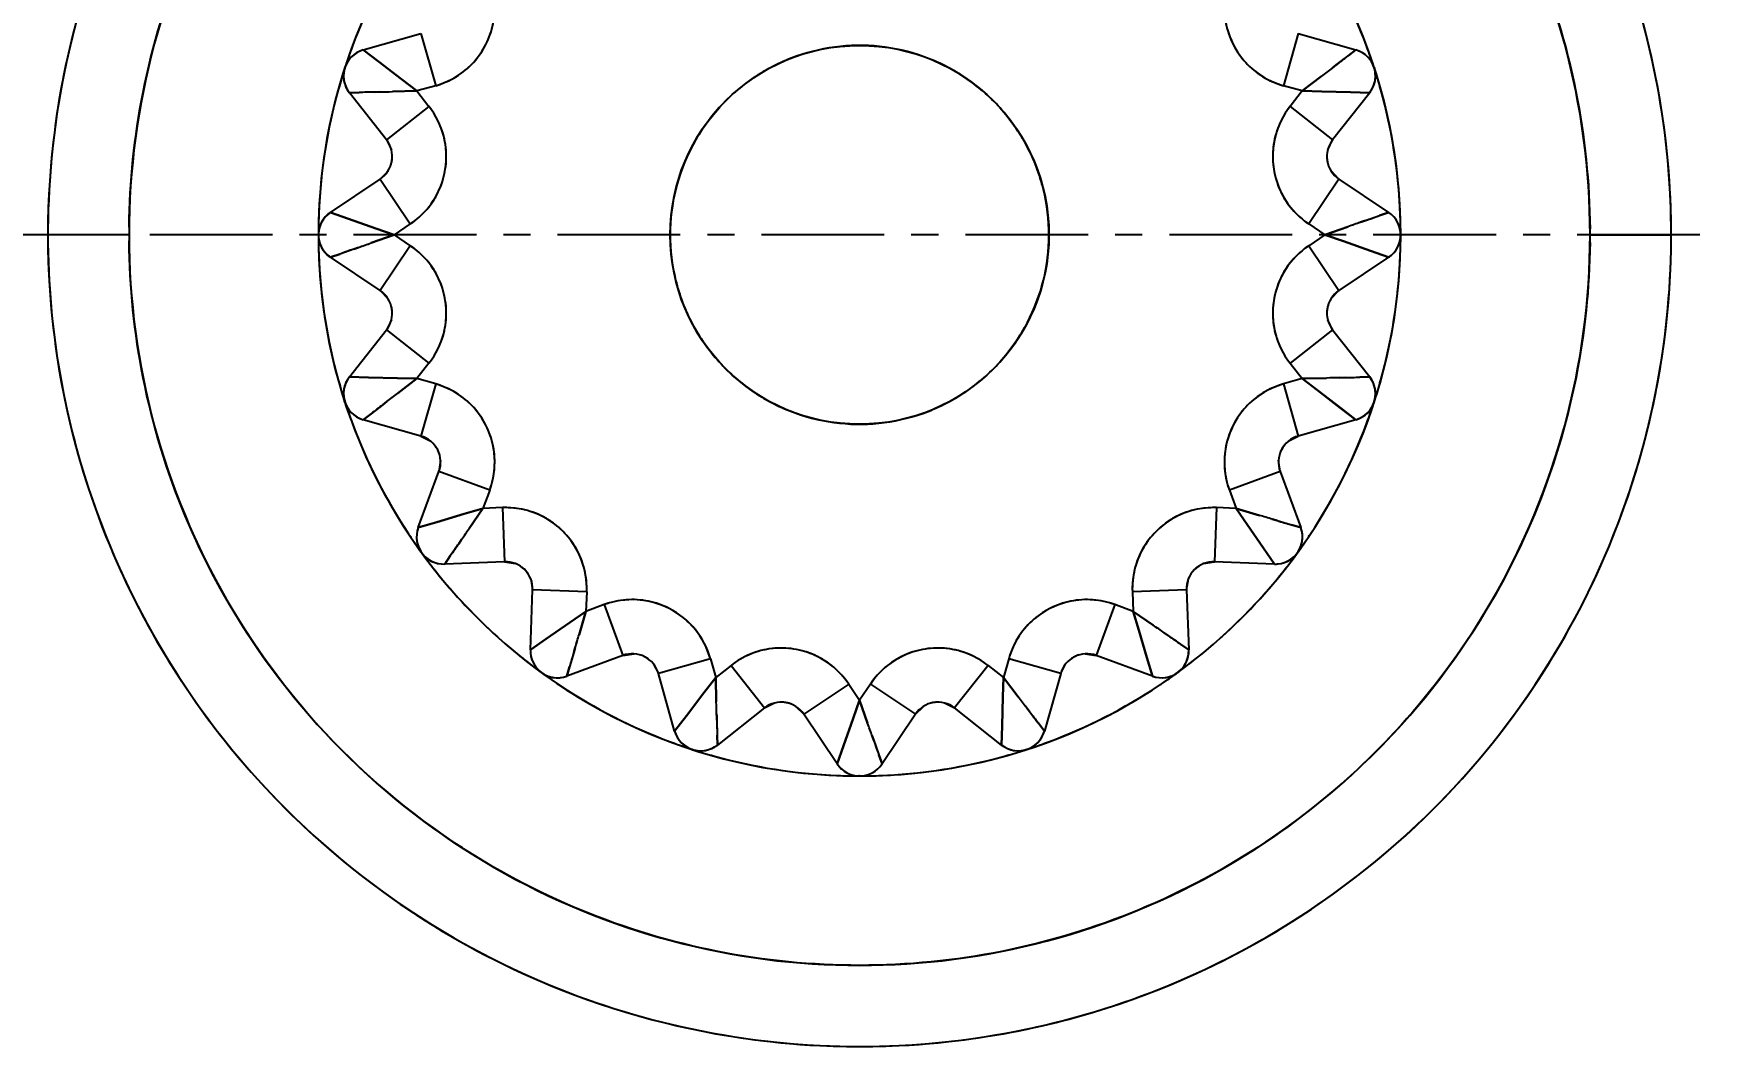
# Model space of a CAD drawing. Header units: inches. Extents: x 759 to 899, y 139 to 233.
# Drawn here: x 807.17 to 813.38, y 204.47 to 208.25 of the extents above; entities that cross this region are included whole.
import ezdxf

# ---------------------------------------------------------------- set-up
doc = ezdxf.new("R2010")
doc.units = ezdxf.units.IN
doc.header["$LTSCALE"] = 1.21
doc.header["$MEASUREMENT"] = 0
doc.header["$PDMODE"] = 3
doc.header["$PDSIZE"] = 0.3125
doc.linetypes.add('CENTER', pattern=[0.6, 0.375, -0.075, 0.075, -0.075])
doc.layers.get('0').update_dxf_attribs({"linetype": 'CONTINUOUS'})
doc.layers.get('Defpoints').update_dxf_attribs({"linetype": 'CONTINUOUS'})
doc.styles.get("Standard").update_dxf_attribs({"font": 'txt', "width": 0.8})
doc.dimstyles.new('lqq', dxfattribs={"dimscale": 0.8, "dimtxt": 3.5, "dimasz": 1.5, "dimexe": 1, "dimexo": 0.3, "dimgap": 1.5, "dimtad": 1, "dimtoh": 1, "dimdsep": 46, "dimtxsty": 'Standard', "dimcen": 2.5, "dimclrd": 4, "dimclre": 4, "dimclrt": 3, "dimazin": 2, "dimtfac": 0.714286, "dimtmove": 0, "dimatfit": 3, "dimfxl": 1, "dimtolj": 1, "dimtzin": 0, "dimlwd": -1, "dimlwe": -1, "dimarcsym": 0})

# ---------------------------------------------------------------- blocks, each defined once
blk = doc.blocks.new('*D0')
at = {"color": 4}
for p, q in [((799.6678, 207.7433), (799.6678, 220.9179)), ((832.1678, 207.7433), (832.1678, 220.9179)), ((800.8678, 220.1179), (830.9678, 220.1179))]:
    blk.add_line(p, q, dxfattribs=at)
for points in [[(800.8678, 220.3179), (800.8678, 219.9179), (799.6678, 220.1179)], [(830.9678, 219.9179), (830.9678, 220.3179), (832.1678, 220.1179)]]:
    blk.add_solid(points, dxfattribs=at)
at = {"layer": 'Defpoints', "color": 0}
for p in [(832.1678, 220.1179), (799.6678, 207.5033), (832.1678, 207.5033)]:
    blk.add_point(p, dxfattribs=at)
at = {"color": 3, "insert": (816.2626, 222.7179), "char_height": 2.8, "attachment_point": 5}
blk.add_mtext('\\A1;32.5', dxfattribs=at)
blk = doc.blocks.new('*D4')
at = {"color": 4}
for p, q in [((801.6678, 207.2633), (801.6678, 194.8951)), ((830.1678, 207.2633), (830.1678, 194.8951)), ((802.8678, 195.6951), (828.9678, 195.6951))]:
    blk.add_line(p, q, dxfattribs=at)
for points in [[(802.8678, 195.8951), (802.8678, 195.4951), (801.6678, 195.6951)], [(828.9678, 195.4951), (828.9678, 195.8951), (830.1678, 195.6951)]]:
    blk.add_solid(points, dxfattribs=at)
at = {"layer": 'Defpoints', "color": 0}
for p in [(801.6678, 207.5033), (830.1678, 207.5033), (830.1678, 195.6951)]:
    blk.add_point(p, dxfattribs=at)
at = {"color": 3, "insert": (815.9178, 198.2951), "char_height": 2.8, "attachment_point": 5}
blk.add_mtext('\\A1;28.5', dxfattribs=at)

msp = doc.modelspace()

# ---------------------------------------------------------------- linework, layer by layer
at = {"color": 0, "linetype": 'Continuous'}
for p, q in [((808.3835, 208.1867), (808.5966, 208.247)), ((808.5966, 208.247), (808.6511, 208.0545)), ((811.8389, 208.247), (811.7844, 208.0545)), ((811.8389, 208.247), (812.052, 208.1867)), ((808.3835, 208.1867), (808.4401, 208.1435)), ((808.4401, 208.1434), (808.3835, 208.1867)), ((812.052, 208.1867), (812.0232, 208.1646)), ((812.0232, 208.1646), (812.052, 208.1867)), ((812.0646, 208.1822), (812.052, 208.1867)), ((808.3156, 208.1213), (808.3166, 208.1243)), ((808.4401, 208.1435), (808.5245, 208.0786)), ((808.5245, 208.0786), (808.4401, 208.1434)), ((811.9795, 208.1312), (811.9646, 208.1198)), ((811.9646, 208.1198), (811.9795, 208.1312)), ((811.9795, 208.1312), (812.0232, 208.1646)), ((812.1199, 208.1213), (812.1208, 208.1184)), ((808.5245, 208.0786), (808.5817, 208.0349)), ((808.5817, 208.0349), (808.5245, 208.0786)), ((808.6511, 208.0545), (808.5817, 208.0349)), ((811.8538, 208.0349), (811.7844, 208.0545)), ((811.9252, 208.0896), (811.8538, 208.0349)), ((811.8538, 208.0349), (811.9253, 208.0895)), ((808.3246, 208.0396), (808.3322, 208.0286)), ((808.3322, 208.0286), (808.3684, 208.0295)), ((808.3684, 208.0295), (808.3322, 208.0286)), ((808.4691, 207.8546), (808.3322, 208.0286)), ((808.4234, 208.0309), (808.3684, 208.0295)), ((808.4234, 208.0309), (808.4421, 208.0313)), ((808.4421, 208.0313), (808.4234, 208.0309)), ((808.4918, 208.0326), (808.5817, 208.0349)), ((808.5817, 208.0349), (808.4918, 208.0327)), ((808.5817, 208.0349), (808.6263, 207.9782)), ((811.8538, 208.0349), (811.8092, 207.9782)), ((811.9258, 208.0332), (811.8538, 208.0349)), ((811.8538, 208.0349), (811.9258, 208.0332)), ((812.0321, 208.0303), (811.9258, 208.0332)), ((811.9258, 208.0332), (812.0321, 208.0304)), ((812.1034, 208.0286), (811.9664, 207.8546)), ((812.0321, 208.0304), (812.1034, 208.0286)), ((812.1034, 208.0286), (812.0321, 208.0303)), ((808.6263, 207.9782), (808.4691, 207.8546)), ((811.8092, 207.9782), (811.9664, 207.8546)), ((808.4691, 207.8546), (808.4874, 207.8174)), ((811.9481, 207.8175), (811.9664, 207.8546)), ((808.475, 207.7392), (808.4462, 207.7096)), ((811.9893, 207.7096), (811.9604, 207.7393)), ((808.2621, 207.5864), (808.4462, 207.7096)), ((808.4462, 207.7096), (808.5574, 207.5434)), ((811.9893, 207.7096), (811.8781, 207.5434)), ((811.9893, 207.7096), (812.1734, 207.5864)), ((808.2621, 207.5864), (808.3293, 207.5628)), ((808.3293, 207.5627), (808.2621, 207.5864)), ((808.3293, 207.5628), (808.4296, 207.5272)), ((808.4296, 207.5272), (808.3293, 207.5627)), ((812.0696, 207.5499), (812.0873, 207.5561)), ((812.0873, 207.556), (812.0696, 207.5498)), ((812.0873, 207.5561), (812.1392, 207.5743)), ((812.1734, 207.5864), (812.1392, 207.5743)), ((812.1392, 207.5743), (812.1734, 207.5864)), ((812.184, 207.5783), (812.1734, 207.5864)), ((807.5178, 207.5033), (807.2178, 207.5033)), ((808.2178, 207.5033), (808.2178, 207.5064)), ((808.4127, 207.4734), (808.4975, 207.5033)), ((808.4975, 207.5033), (808.4127, 207.4734)), ((808.4296, 207.5272), (808.4975, 207.5033)), ((808.4975, 207.5033), (808.4296, 207.5272)), ((808.5574, 207.5434), (808.4975, 207.5033)), ((808.4975, 207.5033), (808.5574, 207.4632)), ((811.8781, 207.5434), (811.938, 207.5033)), ((811.938, 207.5033), (811.8781, 207.4632)), ((812.0228, 207.5332), (811.938, 207.5033)), ((811.938, 207.5033), (812.0229, 207.5332)), ((812.0059, 207.4794), (811.938, 207.5033)), ((811.938, 207.5033), (812.0059, 207.4794)), ((812.2178, 207.5033), (812.2178, 207.5002)), ((812.9177, 207.5033), (813.2177, 207.5033)), ((808.2516, 207.4284), (808.2621, 207.4202)), ((808.2621, 207.4202), (808.2963, 207.4323)), ((808.2963, 207.4323), (808.2621, 207.4202)), ((808.3482, 207.4506), (808.2963, 207.4323)), ((808.3482, 207.4506), (808.3659, 207.4568)), ((808.3659, 207.4568), (808.3482, 207.4506)), ((808.5574, 207.4632), (808.4462, 207.297)), ((811.8781, 207.4632), (811.9893, 207.297)), ((812.1062, 207.4438), (812.0059, 207.4794)), ((812.0059, 207.4794), (812.1062, 207.4439)), ((812.1062, 207.4439), (812.1734, 207.4202)), ((812.1734, 207.4202), (812.1062, 207.4438)), ((808.4462, 207.297), (808.2621, 207.4202)), ((812.1734, 207.4202), (811.9893, 207.297)), ((808.4462, 207.297), (808.4751, 207.2673)), ((811.9605, 207.2675), (811.9893, 207.297)), ((808.4874, 207.1891), (808.4691, 207.1521)), ((811.9664, 207.1521), (811.9481, 207.1893)), ((808.3322, 206.978), (808.4691, 207.1521)), ((808.4691, 207.1521), (808.6263, 207.0284)), ((811.9664, 207.1521), (811.8092, 207.0284)), ((811.9664, 207.1521), (812.1034, 206.978)), ((808.6263, 207.0284), (808.5817, 206.9717)), ((811.8092, 207.0284), (811.8538, 206.9717)), ((808.3322, 206.978), (808.4034, 206.9763)), ((808.4034, 206.9762), (808.3322, 206.978)), ((808.4034, 206.9763), (808.5097, 206.9735)), ((808.5097, 206.9735), (808.4034, 206.9762)), ((808.5097, 206.9735), (808.5817, 206.9717)), ((808.5817, 206.9717), (808.5097, 206.9735)), ((808.5817, 206.9717), (808.5102, 206.9171)), ((808.5103, 206.917), (808.5817, 206.9717)), ((808.6511, 206.9521), (808.5817, 206.9717)), ((808.6511, 206.9521), (808.5966, 206.7597)), ((811.8538, 206.9717), (811.7844, 206.9521)), ((811.7844, 206.9521), (811.8389, 206.7597)), ((811.9437, 206.974), (811.8538, 206.9717)), ((811.8538, 206.9717), (811.9437, 206.9739)), ((811.911, 206.928), (811.8538, 206.9717)), ((811.8538, 206.9717), (811.911, 206.928)), ((811.9934, 206.9753), (812.0121, 206.9758)), ((812.0121, 206.9757), (811.9934, 206.9753)), ((812.0121, 206.9758), (812.0671, 206.9771)), ((812.1034, 206.978), (812.0671, 206.9771)), ((812.0671, 206.9771), (812.1034, 206.978)), ((812.1109, 206.967), (812.1034, 206.978)), ((808.3156, 206.8853), (808.3147, 206.8882)), ((808.456, 206.8754), (808.4123, 206.842)), ((808.456, 206.8754), (808.4709, 206.8868)), ((808.4709, 206.8868), (808.456, 206.8754)), ((811.9954, 206.8632), (811.911, 206.928)), ((811.911, 206.928), (811.9954, 206.8633)), ((812.1199, 206.8853), (812.1189, 206.8824)), ((808.371, 206.8244), (808.3835, 206.82)), ((808.3835, 206.82), (808.4123, 206.842)), ((808.4123, 206.842), (808.3835, 206.82)), ((808.5966, 206.7597), (808.3835, 206.82)), ((812.052, 206.82), (811.8389, 206.7597)), ((811.9954, 206.8633), (812.052, 206.82)), ((812.052, 206.82), (811.9954, 206.8632)), ((808.5966, 206.7597), (808.6333, 206.7403)), ((811.8023, 206.7405), (811.8389, 206.7597)), ((808.5868, 206.421), (808.6632, 206.6289)), ((808.6692, 206.6697), (808.6632, 206.6289)), ((808.8509, 206.5598), (808.6632, 206.6289)), ((811.7723, 206.6289), (811.5846, 206.5598)), ((811.7723, 206.6289), (811.7663, 206.6699)), ((811.7723, 206.6289), (811.8487, 206.421)), ((808.8509, 206.5598), (808.826, 206.4922)), ((811.5846, 206.5598), (811.6095, 206.4922)), ((808.8981, 206.4949), (808.826, 206.4922)), ((808.8981, 206.4949), (808.9058, 206.2951)), ((811.5374, 206.4949), (811.5297, 206.2951)), ((811.6095, 206.4922), (811.5374, 206.4949)), ((808.5868, 206.421), (808.655, 206.4415)), ((808.655, 206.4413), (808.5868, 206.421)), ((808.655, 206.4415), (808.757, 206.4716)), ((808.757, 206.4716), (808.655, 206.4413)), ((808.757, 206.4716), (808.826, 206.4922)), ((808.826, 206.4922), (808.757, 206.4716)), ((808.775, 206.4181), (808.826, 206.4922)), ((808.826, 206.4922), (808.775, 206.4181)), ((811.6957, 206.4665), (811.6095, 206.4922)), ((811.6504, 206.4329), (811.6095, 206.4922)), ((811.6095, 206.4922), (811.6957, 206.4665)), ((811.6095, 206.4922), (811.6504, 206.4329)), ((811.7106, 206.3452), (811.6504, 206.4329)), ((811.6504, 206.4329), (811.7106, 206.3453)), ((811.7433, 206.4525), (811.7613, 206.4471)), ((811.7612, 206.4471), (811.7433, 206.4524)), ((811.7613, 206.4471), (811.814, 206.4314)), ((811.8487, 206.421), (811.814, 206.4314)), ((811.814, 206.4314), (811.8487, 206.421)), ((808.7363, 206.3618), (808.7469, 206.3772)), ((808.7469, 206.3772), (808.7363, 206.3617)), ((811.8525, 206.4082), (811.8487, 206.421)), ((808.5997, 206.3277), (808.5979, 206.3302)), ((808.6845, 206.2866), (808.705, 206.3165)), ((808.705, 206.3165), (808.6845, 206.2866)), ((808.7363, 206.3617), (808.705, 206.3165)), ((811.7106, 206.3453), (811.7511, 206.2866)), ((811.7511, 206.2866), (811.7106, 206.3452)), ((808.6711, 206.287), (808.6845, 206.2866)), ((808.9058, 206.2951), (808.6845, 206.2866)), ((808.9058, 206.2951), (808.9466, 206.2881)), ((811.4891, 206.2881), (811.5297, 206.2951)), ((811.7511, 206.2866), (811.5297, 206.2951)), ((809.001, 205.97), (809.0095, 206.1913)), ((809.0026, 206.232), (809.0095, 206.1913)), ((809.2094, 206.1837), (809.0095, 206.1913)), ((809.2094, 206.1837), (809.2066, 206.1116)), ((811.426, 206.1913), (811.2261, 206.1837)), ((811.2261, 206.1837), (811.2289, 206.1116)), ((811.426, 206.1913), (811.433, 206.2322)), ((811.426, 206.1913), (811.4345, 205.97)), ((809.2743, 206.1365), (809.2066, 206.1116)), ((809.2743, 206.1365), (809.3433, 205.9488)), ((811.1612, 206.1365), (811.0922, 205.9488)), ((811.2289, 206.1116), (811.1612, 206.1365)), ((809.0596, 206.0105), (809.1474, 206.0707)), ((809.1474, 206.0707), (809.0597, 206.0104)), ((809.1474, 206.0707), (809.2066, 206.1116)), ((809.2066, 206.1116), (809.1474, 206.0707)), ((809.2066, 206.1116), (809.1809, 206.0254)), ((809.181, 206.0254), (809.2066, 206.1116)), ((811.303, 206.0606), (811.2289, 206.1116)), ((811.2495, 206.0426), (811.2289, 206.1116)), ((811.2289, 206.1116), (811.3029, 206.0605)), ((811.2289, 206.1116), (811.2495, 206.0426)), ((809.001, 205.97), (809.0596, 206.0105)), ((809.0597, 206.0104), (809.001, 205.97)), ((811.2796, 205.9406), (811.2495, 206.0426)), ((811.2495, 206.0426), (811.2797, 205.9406)), ((811.3593, 206.0218), (811.3439, 206.0325)), ((811.3439, 206.0325), (811.3593, 206.0218)), ((811.3593, 206.0218), (811.4046, 205.9906)), ((809.3433, 205.9488), (809.1355, 205.8723)), ((809.1615, 205.9598), (809.1458, 205.9071)), ((809.1615, 205.9598), (809.1669, 205.9778)), ((809.1669, 205.9778), (809.1615, 205.9598)), ((809.3433, 205.9488), (809.3844, 205.9547)), ((809.6665, 205.9366), (809.4741, 205.8822)), ((809.6665, 205.9366), (809.6862, 205.8673)), ((810.769, 205.9366), (810.7493, 205.8673)), ((810.9614, 205.8822), (810.769, 205.9366)), ((811.0513, 205.9547), (811.0922, 205.9488)), ((811.3, 205.8723), (811.0922, 205.9488)), ((811.3, 205.8723), (811.2796, 205.9406)), ((811.2797, 205.9406), (811.3, 205.8723)), ((811.4345, 205.97), (811.4046, 205.9906)), ((811.4046, 205.9906), (811.4345, 205.97)), ((811.4341, 205.9567), (811.4345, 205.97)), ((809.0422, 205.8853), (809.0397, 205.8871)), ((809.1227, 205.8686), (809.1355, 205.8723)), ((809.1355, 205.8723), (809.1458, 205.9071)), ((809.1458, 205.9071), (809.1355, 205.8723)), ((809.4549, 205.9187), (809.4741, 205.8822)), ((809.5344, 205.6691), (809.4741, 205.8822)), ((809.7428, 205.9118), (809.6862, 205.8673)), ((809.7428, 205.9118), (809.8665, 205.7547)), ((810.6927, 205.9118), (810.569, 205.7547)), ((810.6927, 205.9118), (810.7493, 205.8673)), ((810.9614, 205.8822), (810.9011, 205.6691)), ((810.9614, 205.8822), (810.9807, 205.9189)), ((811.3933, 205.8853), (811.3908, 205.8835)), ((809.5776, 205.7257), (809.6425, 205.81)), ((809.6424, 205.81), (809.5777, 205.7256)), ((809.6862, 205.8673), (809.6424, 205.81)), ((809.6425, 205.81), (809.6862, 205.8673)), ((809.6884, 205.7773), (809.6862, 205.8673)), ((809.6862, 205.8673), (809.6884, 205.7773)), ((810.1776, 205.843), (810.0114, 205.7317)), ((810.1776, 205.843), (810.2178, 205.7831)), ((810.2579, 205.843), (810.2178, 205.7831)), ((810.2579, 205.843), (810.4241, 205.7317)), ((810.7493, 205.8673), (810.7476, 205.7953)), ((810.7476, 205.7953), (810.7493, 205.8673)), ((810.804, 205.7958), (810.7493, 205.8673)), ((810.7493, 205.8673), (810.804, 205.7958)), ((809.8665, 205.7547), (809.6925, 205.6177)), ((809.8665, 205.7547), (809.9037, 205.773)), ((809.9819, 205.7605), (810.0114, 205.7317)), ((810.1939, 205.7151), (810.2178, 205.7831)), ((810.2178, 205.7831), (810.1939, 205.7151)), ((810.2477, 205.6982), (810.2178, 205.7831)), ((810.2178, 205.7831), (810.2476, 205.6982)), ((810.4241, 205.7317), (810.4538, 205.7606)), ((810.532, 205.773), (810.569, 205.7547)), ((810.743, 205.6177), (810.569, 205.7547)), ((810.7447, 205.6889), (810.7476, 205.7953)), ((810.7476, 205.7953), (810.7448, 205.6889)), ((810.8343, 205.7565), (810.8456, 205.7416)), ((810.8456, 205.7416), (810.8343, 205.7564)), ((809.5344, 205.6691), (809.5776, 205.7257)), ((809.5777, 205.7256), (809.5344, 205.6691)), ((809.6902, 205.709), (809.6897, 205.7277)), ((809.6898, 205.7277), (809.6902, 205.709)), ((809.6902, 205.709), (809.6915, 205.654)), ((810.1347, 205.5477), (810.0114, 205.7317)), ((810.1583, 205.6149), (810.1939, 205.7151)), ((810.1939, 205.7151), (810.1584, 205.6148)), ((810.4241, 205.7317), (810.3009, 205.5477)), ((810.7448, 205.6889), (810.743, 205.6177)), ((810.743, 205.6177), (810.7447, 205.6889)), ((810.8456, 205.7416), (810.8791, 205.6979)), ((810.9011, 205.6691), (810.8791, 205.6979)), ((810.8791, 205.6979), (810.9011, 205.6691)), ((809.6915, 205.654), (809.6925, 205.6177)), ((809.6925, 205.6177), (809.6916, 205.654)), ((810.2705, 205.6338), (810.2643, 205.6514)), ((810.2643, 205.6514), (810.2705, 205.6338)), ((810.2705, 205.6338), (810.2888, 205.5819)), ((810.8966, 205.6565), (810.9011, 205.6691)), ((809.5997, 205.6012), (809.5968, 205.6021)), ((809.6815, 205.6102), (809.6925, 205.6177)), ((810.1347, 205.5477), (810.1583, 205.6149)), ((810.1584, 205.6148), (810.1347, 205.5477)), ((810.3009, 205.5477), (810.2888, 205.5819)), ((810.2888, 205.5819), (810.3009, 205.5477)), ((810.8358, 205.6012), (810.8329, 205.6003)), ((810.2178, 205.5033), (810.2147, 205.5033)), ((810.2927, 205.5371), (810.3009, 205.5477))]:
    msp.add_line(p, q, dxfattribs=at)
at = {"color": 1, "linetype": 'CENTER'}
msp.add_line((832.1678, 207.5033), (799.6678, 207.5033), dxfattribs=at)
at = {"color": 0, "linetype": 'Continuous'}
for points in [[(808.3835, 208.1867), (808.3717, 208.1825), (808.36, 208.1766), (808.3493, 208.1693), (808.3395, 208.1606), (808.3309, 208.1507), (808.3238, 208.1398), (808.3181, 208.128), (808.3139, 208.1155), (808.3115, 208.1028), (808.3108, 208.0897), (808.3117, 208.0766), (808.3143, 208.0639), (808.3186, 208.0515), (808.3246, 208.0396)], [(812.1034, 208.0286), (812.1104, 208.0389), (812.1165, 208.0506), (812.1209, 208.0628), (812.1236, 208.0755), (812.1247, 208.0886), (812.1241, 208.1016), (812.1218, 208.1145), (812.1178, 208.127), (812.1123, 208.1388), (812.1052, 208.1499), (812.0968, 208.1598), (812.0872, 208.1686), (812.0764, 208.1761), (812.0646, 208.1822)], [(808.2621, 207.5864), (808.2522, 207.5788), (808.2429, 207.5696), (808.2349, 207.5593), (808.2283, 207.5481), (808.2232, 207.5359), (808.2198, 207.5234), (808.218, 207.5104), (808.2179, 207.4973), (808.2196, 207.4844), (808.2229, 207.4717), (808.2278, 207.4596), (808.2342, 207.4483), (808.2422, 207.4378), (808.2516, 207.4284)], [(812.1734, 207.4202), (812.1833, 207.4278), (812.1927, 207.4371), (812.2006, 207.4473), (812.2072, 207.4586), (812.2123, 207.4707), (812.2157, 207.4832), (812.2175, 207.4962), (812.2176, 207.5094), (812.2159, 207.5223), (812.2126, 207.535), (812.2077, 207.5471), (812.2013, 207.5583), (812.1933, 207.5688), (812.184, 207.5783)], [(808.3322, 206.978), (808.3251, 206.9677), (808.319, 206.956), (808.3147, 206.9439), (808.3119, 206.9311), (808.3108, 206.918), (808.3114, 206.905), (808.3137, 206.8921), (808.3177, 206.8796), (808.3232, 206.8678), (808.3303, 206.8568), (808.3387, 206.8468), (808.3483, 206.8381), (808.3591, 206.8305), (808.371, 206.8244)], [(812.052, 206.82), (812.0638, 206.8241), (812.0755, 206.83), (812.0862, 206.8373), (812.096, 206.846), (812.1046, 206.8559), (812.1117, 206.8668), (812.1174, 206.8786), (812.1216, 206.8911), (812.124, 206.9039), (812.1248, 206.917), (812.1238, 206.93), (812.1212, 206.9427), (812.1169, 206.9551), (812.1109, 206.967)], [(808.5868, 206.421), (808.5832, 206.4091), (808.5811, 206.3961), (808.5807, 206.3832), (808.582, 206.3701), (808.585, 206.3574), (808.5896, 206.3452), (808.5958, 206.3336), (808.6034, 206.323), (808.6123, 206.3135), (808.6225, 206.3052), (808.6336, 206.2983), (808.6454, 206.2929), (808.658, 206.2891), (808.6711, 206.287)], [(811.7511, 206.2866), (811.7635, 206.2869), (811.7765, 206.2889), (811.789, 206.2925), (811.8009, 206.2978), (811.8122, 206.3046), (811.8223, 206.3127), (811.8314, 206.3222), (811.8392, 206.3327), (811.8455, 206.3441), (811.8502, 206.3564), (811.8534, 206.3691), (811.8548, 206.3819), (811.8545, 206.3951), (811.8525, 206.4082)], [(809.001, 205.97), (809.0013, 205.9575), (809.0033, 205.9445), (809.007, 205.9321), (809.0122, 205.9201), (809.019, 205.9089), (809.0271, 205.8987), (809.0366, 205.8896), (809.0472, 205.8819), (809.0586, 205.8756), (809.0708, 205.8708), (809.0835, 205.8677), (809.0964, 205.8663), (809.1095, 205.8665), (809.1227, 205.8686)], [(811.3, 205.8723), (811.312, 205.8688), (811.325, 205.8666), (811.3379, 205.8662), (811.3509, 205.8675), (811.3637, 205.8705), (811.3759, 205.8751), (811.3875, 205.8813), (811.3981, 205.889), (811.4076, 205.8979), (811.4159, 205.908), (811.4228, 205.9191), (811.4281, 205.931), (811.432, 205.9435), (811.4341, 205.9567)], [(809.5344, 205.6691), (809.5385, 205.6573), (809.5445, 205.6455), (809.5517, 205.6348), (809.5604, 205.6251), (809.5704, 205.6165), (809.5813, 205.6093), (809.5931, 205.6036), (809.6055, 205.5995), (809.6183, 205.5971), (809.6314, 205.5963), (809.6444, 205.5973), (809.6571, 205.5999), (809.6696, 205.6042), (809.6815, 205.6102)], [(810.743, 205.6177), (810.7533, 205.6106), (810.765, 205.6046), (810.7772, 205.6002), (810.79, 205.5974), (810.8031, 205.5963), (810.8161, 205.5969), (810.829, 205.5993), (810.8415, 205.6032), (810.8533, 205.6088), (810.8643, 205.6159), (810.8743, 205.6243), (810.883, 205.6339), (810.8905, 205.6447), (810.8966, 205.6565)], [(810.1347, 205.5477), (810.1422, 205.5378), (810.1515, 205.5284), (810.1617, 205.5205), (810.173, 205.5139), (810.1851, 205.5088), (810.1977, 205.5053), (810.2107, 205.5036), (810.2238, 205.5035), (810.2367, 205.5051), (810.2494, 205.5085), (810.2615, 205.5134), (810.2728, 205.5198), (810.2832, 205.5277), (810.2927, 205.5371)]]:
    msp.add_lwpolyline(points, dxfattribs=at)
msp.add_circle((810.2178, 207.5033), 0.7, dxfattribs=at)
for centre, radius, start, end in [((810.2178, 207.5033), 5.7801, 26.42807, 333.57183), ((810.2178, 207.5033), 3, 359.99981, 180.00019), ((810.2178, 207.5033), 2.7, 359.99981, 180.00019), ((810.2178, 207.5033), 5.7801, 154.41241, 333.31622), ((810.2178, 207.5033), 2, 270, 269.91196), ((810.2157, 207.5043), 1.9977, 146.43769, 159.5623), ((810.2198, 207.5043), 1.9977, 20.43769, 33.56231), ((808.5694, 208.3432), 0.3, 285.80123, 20.19877), ((811.8661, 208.3432), 0.3, 159.80123, 254.19877), ((808.4107, 208.0904), 0.1, 105.80118, 218.20488), ((810.2304, 207.4986), 2.0134, 159.99331, 161.89672), ((810.2285, 207.4993), 2.0114, 159.55451, 159.99312), ((808.4106, 208.0912), 0.0992, 105.82799, 113.55455), ((812.0248, 208.0905), 0.1, 321.80117, 74.20488), ((810.207, 207.4993), 2.0114, 20.00688, 20.44549), ((810.2051, 207.4986), 2.0135, 18.0161, 20.00668), ((810.2308, 207.4997), 2.0135, 162.0161, 164.00668), ((818.5938, 199.4469), 10.9163, 127.3926, 127.65319), ((814.8104, 204.3848), 4.6957, 127.30436, 127.91017), ((802.7609, 220.2221), 15.2044, 307.32352, 307.53084), ((810.2048, 207.4997), 2.0134, 15.99331, 17.89672), ((810.2288, 207.5003), 2.0114, 164.00688, 164.44549), ((810.2067, 207.5003), 2.0114, 15.55451, 15.99312), ((810.2155, 207.5037), 1.9977, 164.43769, 177.56231), ((808.7746, 192.8306), 15.2044, 91.32352, 91.53084), ((808.3353, 212.7258), 4.6957, 271.30436, 271.91017), ((808.1768, 218.9444), 10.9163, 271.3926, 271.65319), ((812.0253, 208.0899), 0.0992, 321.82799, 329.55454), ((810.22, 207.5037), 1.9977, 2.43769, 15.56231), ((808.3905, 207.7927), 0.3, 303.80123, 38.19877), ((812.045, 207.7927), 0.3, 141.80123, 236.19877), ((808.3905, 207.7927), 0.1, 303.80118, 38.19882), ((812.045, 207.7927), 0.1, 141.80118, 236.19882), ((808.3898, 207.7927), 0.1007, 340.14874, 346.59004), ((808.3881, 207.7931), 0.1024, 346.58025, 355.07899), ((808.3892, 207.793), 0.1013, 355.07912, 358.44098), ((812.0457, 207.793), 0.1007, 178.14874, 184.59004), ((812.0474, 207.7931), 0.1024, 184.58025, 193.07899), ((812.0463, 207.7928), 0.1013, 193.07912, 196.44098), ((808.3178, 207.5033), 0.1, 123.80117, 236.19882), ((808.3177, 207.5033), 0.1, 131.46055, 236.20488), ((810.2312, 207.5027), 2.0134, 177.99331, 179.89672), ((810.2292, 207.5028), 2.0114, 177.55451, 177.99312), ((808.3174, 207.504), 0.0992, 123.82799, 131.55455), ((815.6943, 197.2528), 10.9163, 109.3926, 109.65319), ((813.6219, 203.1182), 4.6957, 109.30436, 109.91017), ((807.0562, 221.9039), 15.2044, 289.32352, 289.53084), ((812.1178, 207.5033), 0.1, 303.80117, 56.20488), ((810.2063, 207.5028), 2.0114, 2.00688, 2.44549), ((810.2043, 207.5027), 2.0135, 0.0161, 2.00668), ((810.2895, 207.4981), 3.0718, 179.47682, 179.9024), ((810.2178, 207.5033), 3, 179.99981, 0.00019), ((810.2812, 207.508), 3.0634, 180.08804, 180.67619), ((810.2767, 207.499), 2.7589, 179.31213, 179.90983), ((810.2178, 207.5033), 2.7, 179.99981, 0.00019), ((810.2793, 207.5078), 2.7615, 180.09392, 180.56295), ((810.2312, 207.5039), 2.0135, 180.0161, 182.00668), ((810.2043, 207.5039), 2.0134, 357.99331, 359.89672), ((810.1562, 207.4988), 2.7615, 0.09392, 0.56295), ((810.1589, 207.5077), 2.7589, 359.31213, 359.90983), ((810.1543, 207.4986), 3.0634, 0.08804, 0.67619), ((810.146, 207.5085), 3.0718, 359.47682, 359.9024), ((810.2292, 207.5038), 2.0114, 182.00688, 182.44549), ((813.3794, 193.1027), 15.2044, 109.32352, 109.53084), ((806.8136, 211.8884), 4.6957, 289.30436, 289.91017), ((804.7412, 217.7538), 10.9163, 289.3926, 289.65319), ((808.3905, 207.2139), 0.3, 321.80123, 56.19877), ((812.045, 207.2139), 0.3, 123.80123, 218.19877), ((812.1181, 207.5027), 0.0992, 303.82799, 311.55455), ((810.2063, 207.5038), 2.0114, 357.55451, 357.99312), ((810.2155, 207.503), 1.9977, 182.43769, 195.56231), ((810.22, 207.503), 1.9977, 344.43769, 357.56231), ((808.3905, 207.2139), 0.1, 321.80118, 56.19882), ((808.3892, 207.2138), 0.1013, 13.07912, 16.44098), ((812.045, 207.2139), 0.1, 123.80118, 218.19882), ((812.0457, 207.2139), 0.1007, 160.14874, 166.59004), ((808.3881, 207.2135), 0.1024, 4.58025, 13.07899), ((808.3898, 207.2137), 0.1007, 358.14874, 4.59004), ((812.0463, 207.2136), 0.1013, 175.07912, 178.44098), ((812.0474, 207.2135), 0.1024, 166.58025, 175.07899), ((810.2288, 207.5064), 2.0114, 195.55451, 195.99312), ((810.2307, 207.5069), 2.0134, 195.99331, 197.89672), ((808.4107, 206.9162), 0.1, 141.80117, 254.20488), ((808.4102, 206.9167), 0.0992, 141.82799, 149.55454), ((808.5694, 206.6634), 0.3, 339.80123, 74.19877), ((811.8661, 206.6634), 0.3, 105.80123, 200.19877), ((812.2587, 196.0622), 10.9163, 91.3926, 91.65319), ((812.1003, 202.2809), 4.6957, 91.30436, 91.91017), ((811.6609, 222.1761), 15.2044, 271.32352, 271.53084), ((812.0248, 206.9162), 0.1, 285.80118, 38.20488), ((810.2048, 207.5069), 2.0135, 342.0161, 344.00668), ((810.2067, 207.5064), 2.0114, 344.00688, 344.44549), ((810.2304, 207.508), 2.0135, 198.0161, 200.00668), ((817.6746, 194.7845), 15.2044, 127.32352, 127.53084), ((805.6251, 210.6218), 4.6957, 307.30436, 307.91017), ((801.8417, 215.5597), 10.9163, 307.3926, 307.65319), ((810.2051, 207.508), 2.0134, 339.99331, 341.89672), ((810.2285, 207.5073), 2.0114, 200.00688, 200.44549), ((810.2157, 207.5023), 1.9977, 200.43769, 213.56231), ((810.2198, 207.5023), 1.9977, 326.43769, 339.5623), ((812.0249, 206.9154), 0.0992, 285.82799, 293.55455), ((810.207, 207.5073), 2.0114, 339.55451, 339.99312), ((808.5694, 206.6634), 0.1, 339.80118, 74.19882), ((811.8661, 206.6634), 0.1, 105.80118, 200.19882), ((808.5681, 206.6629), 0.1013, 31.07912, 34.44098), ((808.5672, 206.6623), 0.1024, 22.58025, 31.07899), ((808.5688, 206.663), 0.1007, 16.14874, 22.59004), ((811.8673, 206.6627), 0.1013, 157.07912, 160.44098), ((811.8683, 206.6623), 0.1024, 148.58025, 157.07899), ((811.8668, 206.6632), 0.1007, 142.14874, 148.59005), ((810.2178, 207.5033), 5.9811, 188.27633, 331.83357), ((810.2178, 207.5033), 5.9811, 188.27706, 331.83346), ((808.9096, 206.1952), 0.3, 357.80123, 92.19877), ((811.5259, 206.1952), 0.3, 87.80123, 182.19877), ((808.6233, 195.9915), 10.9163, 73.3926, 73.65319), ((810.3943, 201.9547), 4.6957, 73.30436, 73.91017), ((816.1244, 221.012), 15.2044, 253.32352, 253.53084), ((810.2273, 207.5096), 2.0114, 213.55451, 213.99312), ((810.229, 207.5108), 2.0134, 213.99331, 215.89672), ((808.6806, 206.3865), 0.1, 159.80116, 272.20488), ((808.6799, 206.3868), 0.0992, 159.82799, 167.55454), ((799.7621, 212.5771), 10.9163, 325.3926, 325.65319), ((804.8862, 209.05), 4.6957, 325.30436, 325.91017), ((811.7549, 206.3865), 0.1, 267.80118, 20.20488), ((810.2065, 207.5108), 2.0135, 324.0161, 326.00668), ((810.2082, 207.5096), 2.0114, 326.00688, 326.44549), ((810.2283, 207.5117), 2.0135, 216.0161, 218.00668), ((821.24, 197.7114), 15.2044, 145.32352, 145.53084), ((810.2136, 207.5065), 2.0053, 321.57829, 323.99546), ((810.2267, 207.5104), 2.0114, 218.00688, 218.44549), ((810.2162, 207.5017), 1.9977, 218.43769, 228.00347), ((808.9096, 206.1952), 0.1, 357.80118, 92.19882), ((808.9086, 206.1943), 0.1013, 49.07912, 52.44098), ((808.9079, 206.1934), 0.1024, 40.58025, 49.07899), ((808.9092, 206.1945), 0.1007, 34.14874, 40.59005), ((811.5259, 206.1952), 0.1, 87.80118, 182.19882), ((811.5268, 206.1941), 0.1013, 139.07912, 142.44098), ((811.5276, 206.1934), 0.1024, 130.58025, 139.07899), ((811.5265, 206.1947), 0.1007, 124.14874, 130.59005), ((810.2179, 207.5032), 1.9998, 312.10359, 321.57722), ((811.7548, 206.3858), 0.0992, 267.82799, 275.55455), ((809.3779, 205.8549), 0.3, 15.80123, 110.19877), ((811.0576, 205.8549), 0.3, 69.80123, 164.19877), ((808.6711, 202.1718), 4.6957, 55.30436, 55.91017), ((805.144, 197.0476), 10.9163, 55.3926, 55.65319), ((810.2144, 207.4999), 1.9952, 228.00648, 228.19182), ((810.2206, 207.5069), 2.0046, 228.19414, 231.5564), ((804.6692, 207.3268), 4.6957, 343.30436, 343.91017), ((798.7059, 209.0978), 10.9163, 343.3926, 343.65319), ((820.0097, 218.5255), 15.2044, 235.32352, 235.53084), ((810.2166, 207.5046), 2.0018, 311.94779, 312.10295), ((810.2249, 207.5123), 2.0114, 231.55451, 231.99312), ((809.101, 205.9662), 0.1, 177.80118, 290.20488), ((809.1002, 205.9663), 0.0992, 177.82799, 185.55455), ((823.7264, 201.5967), 15.2044, 163.32352, 163.53084), ((809.3779, 205.8549), 0.1, 15.80118, 110.19882), ((809.3772, 205.8538), 0.1013, 67.07912, 70.44098), ((809.3767, 205.8528), 0.1024, 58.58025, 67.07899), ((809.3777, 205.8542), 0.1007, 52.14874, 58.59005), ((809.9284, 205.6761), 0.3, 33.80123, 128.19877), ((810.5072, 205.6761), 0.3, 51.80123, 146.19877), ((811.0576, 205.8549), 0.1, 69.80118, 164.19882), ((811.0582, 205.8537), 0.1013, 121.07912, 124.44098), ((811.0587, 205.8527), 0.1024, 112.58025, 121.07899), ((811.0581, 205.8543), 0.1007, 106.14874, 112.59004), ((811.3346, 205.9662), 0.1, 249.80116, 2.20488), ((810.2261, 207.5139), 2.0134, 231.99331, 233.89672), ((810.2252, 207.5146), 2.0135, 234.0161, 236.00668), ((811.3342, 205.9655), 0.0992, 249.82799, 257.55454), ((810.2103, 207.5145), 2.0134, 303.99331, 305.89672), ((810.2167, 207.5047), 2.0018, 306.00088, 306.14884), ((810.2171, 207.5042), 2.0011, 306.1487, 308.03422), ((810.2241, 207.5128), 2.0114, 236.00688, 236.44549), ((810.2167, 207.5013), 1.9977, 236.43769, 249.5623), ((810.2188, 207.5013), 1.9977, 290.43769, 303.56231), ((810.2114, 207.5128), 2.0114, 303.55451, 303.99312), ((798.7766, 205.4624), 10.9163, 1.3926, 1.65319), ((804.9953, 205.6208), 4.6957, 1.30436, 1.91017), ((809.9284, 205.6761), 0.1, 33.80118, 128.19882), ((809.928, 205.6748), 0.1013, 85.07912, 88.44098), ((809.9279, 205.6737), 0.1024, 76.58025, 85.07899), ((809.9284, 205.6753), 0.1007, 70.14874, 76.59004), ((810.5072, 205.6761), 0.1, 51.80118, 146.19882), ((810.5073, 205.6747), 0.1013, 103.07912, 106.44098), ((810.5075, 205.6737), 0.1024, 94.58025, 103.07899), ((810.5074, 205.6754), 0.1007, 88.14874, 94.59004), ((802.1613, 199.1273), 10.9163, 37.3926, 37.65319), ((807.0992, 202.9107), 4.6957, 37.30436, 37.91017), ((824.8905, 206.0602), 15.2044, 181.32352, 181.53084), ((805.8326, 204.0991), 4.6957, 19.30436, 19.91017), ((799.9673, 202.0268), 10.9163, 19.3926, 19.65319), ((822.9365, 214.9602), 15.2044, 217.32352, 217.53084), ((810.2178, 207.5033), 6, 198.16276, 255.20388), ((810.2218, 207.514), 2.0114, 249.55451, 249.99312), ((810.2224, 207.5159), 2.0134, 249.99331, 251.89672), ((809.6306, 205.6963), 0.1, 195.80118, 308.20488), ((809.6299, 205.6961), 0.0992, 195.82799, 203.55455), ((824.6183, 210.6649), 15.2044, 199.32352, 199.53084), ((810.8049, 205.6963), 0.1, 231.80117, 344.20488), ((810.213, 207.516), 2.0135, 288.0161, 290.00668), ((810.2138, 207.514), 2.0114, 290.00688, 290.44549), ((810.2214, 207.5163), 2.0135, 252.0161, 254.00668), ((810.2208, 207.5143), 2.0114, 254.00688, 254.44549), ((810.2174, 207.5011), 1.9977, 254.43769, 267.56231), ((810.2181, 207.5011), 1.9977, 272.43769, 285.56231), ((810.8044, 205.6957), 0.0992, 231.82799, 239.55454), ((810.2147, 207.5143), 2.0114, 285.55451, 285.99312), ((810.2141, 207.5163), 2.0134, 285.99331, 287.89672), ((810.2183, 207.5147), 2.0114, 267.55451, 267.99312), ((810.2178, 205.6033), 0.1, 213.80117, 326.20488), ((810.2171, 205.6029), 0.0992, 213.82799, 221.55455), ((810.2183, 207.5168), 2.0134, 267.99331, 269.89672), ((810.2172, 207.5168), 2.0135, 270.0161, 272.00668), ((810.2173, 207.5147), 2.0114, 272.00688, 272.44549), ((810.2178, 207.5034), 6.0001, 207.66982, 255.20339)]:
    msp.add_arc(centre, radius, start, end, dxfattribs=at)
for points, start_tangent, end_tangent in [([(813.2175, 207.5348), (813.1601, 208.0884), (812.9891, 208.652), (812.7117, 209.1707), (812.3406, 209.6231), (811.8849, 209.9974), (811.3649, 210.2753), (810.8018, 210.4459), (810.2176, 210.5033), (809.6342, 210.446), (809.0731, 210.2763), (808.5552, 210.0004), (808.1001, 209.6283), (807.7279, 209.1768), (807.4486, 208.6573), (807.276, 208.0915), (807.2179, 207.5261)], (-0.011801, 0.99993), (-0.009131, -0.999958)), ([(807.518, 207.5321), (807.5696, 208.03), (807.7236, 208.5372), (807.9734, 209.0042), (808.3073, 209.4113), (808.717, 209.7478), (809.1849, 209.9979), (809.6915, 210.1515), (810.217, 210.2033), (810.7419, 210.1519), (811.2469, 209.9995), (811.7132, 209.7513), (812.1228, 209.4166), (812.4581, 209.0102), (812.7099, 208.5421), (812.8654, 208.0327), (812.9176, 207.5259)], (0.012005, 0.999928), (0.009825, -0.999952)), ([(808.7269, 208.0878), (808.7904, 208.1404), (808.8367, 208.207), (808.8634, 208.2836), (808.8685, 208.3659)], (0.852622, 0.522528), (-0.078396, 0.996922)), ([(811.567, 208.3659), (811.5721, 208.2836), (811.5988, 208.207), (811.6451, 208.1404), (811.7086, 208.0878)], (-0.078424, -0.99692), (0.852607, -0.522552)), ([(810.7371, 207.9726), (810.607, 208.0851), (810.4557, 208.1616), (810.292, 208.1994), (810.1263, 208.1973), (809.9646, 208.1559), (809.8168, 208.0771), (809.6921, 207.9656), (809.5975, 207.8277), (809.5382, 207.6712), (809.5178, 207.5048), (809.5381, 207.3357), (809.5993, 207.1754), (809.6984, 207.034)], (-0.67554, 0.737323), (0.666607, -0.745409)), ([(808.6511, 208.0545), (808.7269, 208.0878)], (0.959513, 0.281665), (0.852622, 0.522528)), ([(811.7086, 208.0878), (811.7844, 208.0545)], (0.852607, -0.522552), (0.959508, -0.28168)), ([(808.668, 207.9067), (808.6263, 207.9782)], (-0.382625, 0.923904), (-0.610691, 0.791869)), ([(809.6984, 207.034), (809.8285, 206.9215), (809.9798, 206.845), (810.1435, 206.8073), (810.3092, 206.8093), (810.4709, 206.8507), (810.6187, 206.9295), (810.7434, 207.041), (810.838, 207.1789), (810.8973, 207.3355), (810.9178, 207.5018), (810.8974, 207.6709), (810.8362, 207.8312), (810.7371, 207.9726)], (0.67554, -0.737323), (-0.666607, 0.745409)), ([(811.8092, 207.9782), (811.7675, 207.9067)], (-0.610704, -0.791859), (-0.382651, -0.923893)), ([(808.6192, 207.5985), (808.6634, 207.6681), (808.6868, 207.7458), (808.6886, 207.8269), (808.668, 207.9067)], (0.649421, 0.760429), (-0.382625, 0.923904)), ([(811.7675, 207.9067), (811.7469, 207.8269), (811.7487, 207.7458), (811.7721, 207.6681), (811.8163, 207.5985)], (-0.382651, -0.923893), (0.6494, -0.760447)), ([(808.5574, 207.5434), (808.6192, 207.5985)], (0.825512, 0.564385), (0.649421, 0.760429)), ([(811.8163, 207.5985), (811.8781, 207.5434)], (0.6494, -0.760447), (0.825503, -0.564398)), ([(807.218, 207.4719), (807.2754, 206.9182), (807.4464, 206.3546), (807.7238, 205.8359), (808.0949, 205.3835), (808.5506, 205.0092), (809.0706, 204.7313), (809.6337, 204.5607), (810.2179, 204.5033), (810.8013, 204.5606), (811.3624, 204.7303), (811.8803, 205.0062), (812.3354, 205.3783), (812.7076, 205.8298), (812.9869, 206.3493), (813.1595, 206.9152), (813.2176, 207.4805)], (0.011801, -0.99993), (0.009131, 0.999958)), ([(812.9176, 207.4745), (812.8659, 206.9766), (812.712, 206.4694), (812.4621, 206.0024), (812.1282, 205.5954), (811.7186, 205.2589), (811.2507, 205.0087), (810.744, 204.8551), (810.2185, 204.8033), (809.6937, 204.8547), (809.1886, 205.0071), (808.7223, 205.2553), (808.3127, 205.59), (807.9774, 205.9965), (807.7256, 206.4645), (807.5702, 206.974), (807.5179, 207.4807)], (-0.012005, -0.999928), (-0.009825, 0.999952)), ([(808.6192, 207.4081), (808.5574, 207.4632)], (-0.6494, 0.760447), (-0.825503, 0.564398)), ([(811.8781, 207.4632), (811.8163, 207.4081)], (-0.825512, -0.564385), (-0.649421, -0.760429)), ([(808.668, 207.0999), (808.6886, 207.1797), (808.6868, 207.2608), (808.6634, 207.3385), (808.6192, 207.4081)], (0.382651, 0.923893), (-0.6494, 0.760447)), ([(811.8163, 207.4081), (811.7721, 207.3385), (811.7487, 207.2609), (811.7469, 207.1798), (811.7675, 207.0999)], (-0.649421, -0.760429), (0.382625, -0.923904)), ([(808.6263, 207.0284), (808.668, 207.0999)], (0.610704, 0.791859), (0.382651, 0.923893)), ([(811.7675, 207.0999), (811.8092, 207.0284)], (0.382625, -0.923904), (0.610691, -0.791869)), ([(808.7269, 206.9188), (808.6511, 206.9521)], (-0.852607, 0.522552), (-0.959508, 0.28168)), ([(811.7844, 206.9521), (811.7087, 206.9188)], (-0.959513, -0.281665), (-0.852622, -0.522528)), ([(808.8685, 206.6407), (808.8634, 206.723), (808.8367, 206.7996), (808.7905, 206.8662), (808.7269, 206.9188)], (0.078424, 0.99692), (-0.852607, 0.522552)), ([(811.7087, 206.9188), (811.6451, 206.8663), (811.5988, 206.7996), (811.5721, 206.7231), (811.567, 206.6407)], (-0.852622, -0.522528), (0.078396, -0.996922)), ([(808.8509, 206.5598), (808.8685, 206.6407)], (0.336116, 0.941821), (0.078424, 0.99692)), ([(811.567, 206.6407), (811.5846, 206.5598)], (0.078396, -0.996922), (0.336101, -0.941826)), ([(808.9805, 206.4867), (808.8981, 206.4949)], (-0.972355, 0.233507), (-0.999591, -0.028611)), ([(811.5374, 206.4949), (811.4551, 206.4867)], (-0.99959, 0.028626), (-0.972362, -0.233479)), ([(809.2011, 206.266), (809.1708, 206.3427), (809.1218, 206.4073), (809.0572, 206.4564), (808.9805, 206.4867)], (-0.233479, 0.972362), (-0.972355, 0.233507)), ([(811.4551, 206.4867), (811.3784, 206.4564), (811.3138, 206.4073), (811.2647, 206.3427), (811.2344, 206.266)], (-0.972362, -0.233479), (-0.233507, -0.972355)), ([(809.2094, 206.1837), (809.2011, 206.266)], (0.028626, 0.99959), (-0.233479, 0.972362)), ([(811.2344, 206.266), (811.2261, 206.1837)], (-0.233507, -0.972355), (0.028611, -0.999591)), ([(809.3552, 206.1541), (809.2743, 206.1365)], (-0.996922, -0.078396), (-0.941826, -0.336101)), ([(809.6332, 206.0124), (809.5807, 206.076), (809.5141, 206.1222), (809.4375, 206.149), (809.3552, 206.1541)], (-0.522528, 0.852622), (-0.996922, -0.078396)), ([(811.0803, 206.1541), (810.998, 206.149), (810.9215, 206.1223), (810.8548, 206.076), (810.8023, 206.0124)], (-0.99692, 0.078424), (-0.522552, -0.852607)), ([(811.1612, 206.1365), (811.0803, 206.1541)], (-0.941821, 0.336116), (-0.99692, 0.078424)), ([(809.6665, 205.9366), (809.6332, 206.0124)], (-0.281665, 0.959513), (-0.522528, 0.852622)), ([(810.8023, 206.0124), (810.769, 205.9366)], (-0.522552, -0.852607), (-0.28168, -0.959508)), ([(809.8143, 205.9536), (809.7428, 205.9118)], (-0.923904, -0.382625), (-0.791869, -0.610691)), ([(810.1225, 205.9048), (810.053, 205.949), (809.9753, 205.9724), (809.8942, 205.9741), (809.8143, 205.9536)], (-0.760429, 0.649421), (-0.923904, -0.382625)), ([(810.6212, 205.9536), (810.5413, 205.9741), (810.4602, 205.9724), (810.3826, 205.949), (810.313, 205.9048)], (-0.923893, 0.382651), (-0.760447, -0.6494)), ([(810.6927, 205.9118), (810.6212, 205.9536)], (-0.791859, 0.610704), (-0.923893, 0.382651)), ([(810.1776, 205.843), (810.1225, 205.9048)], (-0.564385, 0.825512), (-0.760429, 0.649421)), ([(810.313, 205.9048), (810.2579, 205.843)], (-0.760447, -0.6494), (-0.564398, -0.825503))]:
    msp.add_spline(points, degree=3, dxfattribs=dict(at, start_tangent=start_tangent, end_tangent=end_tangent))

# ---------------------------------------------------------------- dimensions: what is measured, and where the dimension line sits
dim = msp.add_linear_dim(base=(832.1678, 220.1179), p1=(799.6678, 207.5033), p2=(832.1678, 207.5033), dimstyle='lqq')
dim.commit()
dim.dimension.update_dxf_attribs({"geometry": '*D0', "text_midpoint": (816.2626, 220.1179), "dimtype": 160})
dim = msp.add_linear_dim(base=(830.1678, 195.6951), p1=(801.6678, 207.5033), p2=(830.1678, 207.5033), dimstyle='lqq')
dim.commit()
dim.dimension.update_dxf_attribs({"geometry": '*D4', "text_midpoint": (815.9178, 198.2951)})

doc.saveas('drawing.dxf')
